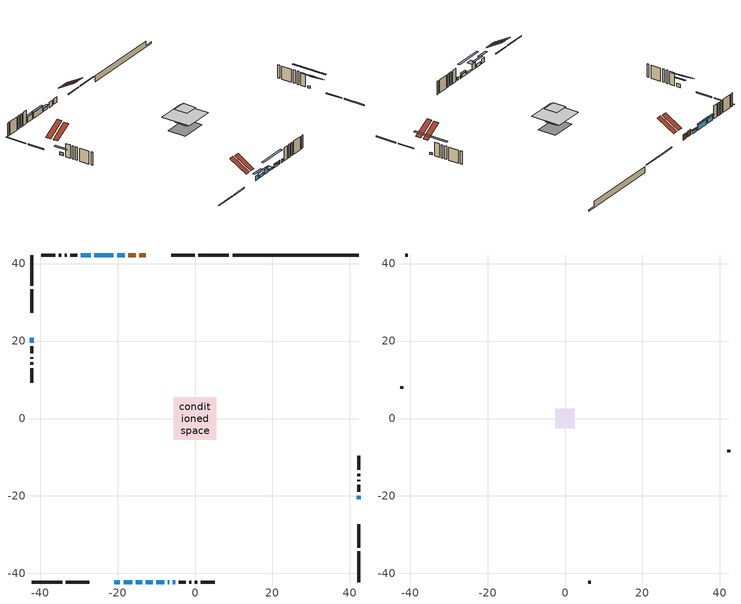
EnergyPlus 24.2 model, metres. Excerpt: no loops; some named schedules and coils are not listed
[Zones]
conditioned space
 floor outside (Floor1 construction): -2.32,-2.32 -2.32,2.32 2.32,2.32 2.32,-2.32 z0.52
 floor adiabatic (AdiabaticFloorConstruction): -5.48,-5.48 -5.48,5.48 5.48,5.48 5.48,-5.48 z2.96
 floor foundation (Slab1 construction): -4.74,-3.39 -4.74,3.39 4.74,3.39 4.74,-3.39 z-1.78
 wall outside (RimJoist1 construction): 8.76,42.21 0.87,42.21 / -42.21,-42.21 -34.33,-42.21 / -42.21,42.21 -42.21,34.33 / 42.21,-42.21 42.21,-34.33 z0.52:0.82
 wall outside (RimJoist2 construction): -0.05,42.21 -6.15,42.21 / -33.4,-42.21 -27.3,-42.21 / -42.21,33.4 -42.21,27.3 / 42.21,-33.4 42.21,-27.3 z0.52:0.82
 wall outside (AdiabaticWallConstruction 1): -12.65,42.21 -14.38,42.21 / -15.31,42.21 -17.17,42.21 z0.52:2.55
 wall outside (AdiabaticWallConstruction): -18.1,42.21 -20.13,42.21 / -18.45,-42.21 -16.26,-42.21 / -9.97,-42.21 -7.94,-42.21 z0.52:1.54; -42.21,20.8 -42.21,19.53 z0.52:1.69; -20.8,-42.21 -19.37,-42.21 z0.52:2.15; -15.34,-42.21 -13.66,-42.21 z0.52:2.71; 42.21,-20.8 42.21,-19.88 / -12.73,-42.21 -10.9,-42.21 z0.52:1.23; -7.01,-42.21 -6.62,-42.21 / -5.69,-42.21 -5.12,-42.21 z0.52:1.74; -21.06,42.21 -26.04,42.21 z0.52:2.55; -26.97,42.21 -29.47,42.21 z0.52:2.51
 wall outside (Wall1 construction): -30.4,42.21 -32.2,42.21 / -4.19,-42.21 -2.39,-42.21 / -42.21,18.6 -42.21,16.8 / 42.21,-18.95 42.21,-17.16 z0.52:5.4
 wall outside (Wall2 construction): -33.13,42.21 -33.57,42.21 / -1.46,-42.21 -1.01,-42.21 / -42.21,15.87 -42.21,15.42 / 42.21,-16.23 42.21,-15.78 z0.52:5.4
 wall outside (Wall3 construction): -34.5,42.21 -35.13,42.21 / -0.09,-42.21 0.54,-42.21 / -42.21,14.49 -42.21,13.86 / 42.21,-14.85 42.21,-14.22 z0.52:5.4
 wall outside (Wall4 construction): -36.06,42.21 -39.7,42.21 / 1.47,-42.21 5.11,-42.21 / -42.21,12.94 -42.21,9.29 / 42.21,-13.29 42.21,-9.65 z0.52:5.4
 wall foundation (FoundationWall1 construction): 9.69,42.21,-1.78 9.69,42.21,0.52 38.96,42.21,0.52 38.96,42.21,-1.24 42.21,42.21,-1.24 42.21,42.21,-1.78
 window (WindowConstruction): -18.1,42.21 -20.13,42.21 z0.52:1.53
 window (WindowConstruction 4): -42.21,20.8 -42.21,19.53 z0.52:1.69
 window (WindowConstruction 5): -20.8,-42.21 -19.37,-42.21 z0.52:2.14
 window (WindowConstruction 6): -18.45,-42.21 -16.26,-42.21 z0.52:1.53
 window (WindowConstruction 7): -15.33,-42.21 -13.66,-42.21 z0.52:2.71
 window (WindowConstruction 10): 42.21,-20.8 42.21,-19.88 z0.52:1.23
 window (WindowConstruction 11): -12.73,-42.21 -10.9,-42.21 z0.52:1.23
 window (WindowConstruction 1): -9.97,-42.21 -7.94,-42.21 z0.52:1.53
 window (WindowConstruction 8): -7.01,-42.21 -6.62,-42.21 z0.52:1.74
 window (WindowConstruction 9): -5.69,-42.21 -5.12,-42.21 z0.52:1.74
 window (WindowConstruction 2): -21.06,42.21 -26.04,42.21 z0.52:2.55
 window (WindowConstruction 3): -26.97,42.21 -29.47,42.21 z0.52:2.51
 door (Door): -12.65,42.21 -14.38,42.21 z0.52:2.55
 door (Door 1): -15.31,42.21 -17.17,42.21 z0.52:2.55
 ceiling adiabatic (AdiabaticFloorConstruction): 5.48,-5.48 5.48,5.48 -5.48,5.48 -5.48,-5.48 z2.96
 roof outside (Roof1 construction): -8.96,42.21,5.4 -8.96,35.71,9.19 -7.08,35.71,9.19 -7.08,42.21,5.4; -24.49,-42.21,5.4 -24.49,-35.71,9.19 -26.37,-35.71,9.19 -26.37,-42.21,5.4; -42.21,24.49,5.4 -35.71,24.49,9.19 -35.71,26.37,9.19 -42.21,26.37,5.4; 42.21,-24.49,5.4 35.71,-24.49,9.19 35.71,-26.37,9.19 42.21,-26.37,5.4
attic - vented
 floor to conditioned space (Floor2 construction Reversed): -2.49,-2.49 -2.49,2.49 2.49,2.49 2.49,-2.49 z5.4
 floor to conditioned space (Floor3 construction Reversed): -2.32,-2.32 -2.32,2.32 2.32,2.32 2.32,-2.32 z5.4
 wall outside (Wall5 construction): -40.63,42.21 -41.28,42.21 / 6.04,-42.21 6.69,-42.21 / -42.21,8.36 -42.21,7.71 / 42.21,-8.72 42.21,-8.07 z0.52:5.4
 roof outside (Roof2 construction): -11.72,42.21,5.4 -11.72,35.88,9.09 -9.89,35.88,9.09 -9.89,42.21,5.4; -21.73,-42.21,5.4 -21.73,-35.88,9.09 -23.56,-35.88,9.09 -23.56,-42.21,5.4; -42.21,21.73,5.4 -35.88,21.73,9.09 -35.88,23.56,9.09 -42.21,23.56,5.4; 42.21,-21.73,5.4 35.88,-21.73,9.09 35.88,-23.56,9.09 42.21,-23.56,5.4
shading: -20.43,42.21 -17.8,42.21 -17.8,42.82 -20.43,42.82 z1.83; -42.21,17.7 -42.21,22.63 -42.82,22.63 -42.82,17.7 z3.52; -17.85,-42.21 -22.32,-42.21 -22.32,-42.82 -17.85,-42.82 z3.67; -14.74,-42.21 -19.97,-42.21 -19.97,-42.82 -14.74,-42.82 z3.06; -13.51,-42.21 -15.48,-42.21 -15.48,-44.04 -13.51,-44.04 z2.85; 42.21,-13.78 42.21,-26.9 42.82,-26.9 42.82,-13.78 z7.33; -6.33,-42.21 -17.3,-42.21 -17.3,-42.82 -6.33,-42.82 z5.8; -7.64,-42.21 -10.27,-42.21 -10.27,-42.82 -7.64,-42.82 z1.83; -26.34,42.21 -20.76,42.21 -20.76,42.82 -26.34,42.82 z2.85; -29.77,42.21 -26.67,42.21 -26.67,42.82 -29.77,42.82 z2.81
[Building]
Building 1: Terrain=Suburbs
[Site:Location]
Mont Joli AP_QC: Latitude {deg}=48.61; Longitude {deg}=-68.21; Time Zone {hr}=-5; Elevation {m}=52; Keep Site Location Information=Yes
[Site:GroundTemperature:Shallow]
-0.843868, -3.04892, -3.2255, -2.1791, 2.02165, 6.20283, 9.82768, 12.1239, 12.319, 10.4514, 6.91898, 2.86606
[Site:WaterMainsTemperature]
Calculation Method=Schedule; Temperature Schedule=mains temperature schedule
[Material] Roughness=Rough; Thermal Absorptance=0.9
Name | Thickness {m} | Conductivity {W/m-K} | Density {kg/m3} | Specific Heat {J/kg-K} | Solar Absorptance | Visible Absorptance
asphalt or fiberglass shingles | 0.00635 | 0.162714 | 1121.4 | 1465.45 | 0.4 | 0.4
ceiling loosefill ins | 0.169333 | 0.0480833 | 16.02 | 1046.75 | 0.7 | 0.7
ceiling stud and cavity | 0.1397 | 0.528904 | 65.682 | 1177.47 | 0.7 | 0.7
ceiling stud and cavity 1 | 0.1397 | 0.121496 | 65.682 | 1177.47 | 0.7 | 0.7
concrete 4.0 in. | 0.1016 | 1.803125 | 2242.8 | 837.4 | 0.7 | 0.7
concrete 8.0 in. | 0.2032 | 1.803125 | 2242.8 | 837.4 | 0.7 | 0.7
door material | 0.04445 | 0.188738 | 512.64 | 1214.23 | 0.7 | 0.7
exterior vertical ins | 0.0460229 | 0.029427 | 32.04 | 1214.23 | 0.7 | 0.7
floor covering | 0.0127 | 0.0433444 | 54.468 | 1339.84 | 0.6 | 0.6
floor rigid ins; wall rigid ins 1 | 0.512978 | 0.029427 | 32.04 | 1214.23 | 0.7 | 0.7
floor stud and cavity | 0.1397 | 0.18881 | 92.3553 | 1139.71 | 0.7 | 0.7
floor stud and cavity 1 | 0.1397 | 1.75129 | 37.0049 | 1207.88 | 0.7 | 0.7
furniture material conditioned space 1 | 0.1524 | 0.115458 | 640.8 | 1214.23 | 0.6 | 0.6
gypsum board | 0.0127 | 0.160291 | 801 | 837.4 | 0.6 | 0.6
gypsum board 1 | 0.0127 | 0.160291 | 801 | 837.4 | 0.7 | 0.7
osb sheathing 0.5 in. | 0.0127 | 0.115458 | 512.64 | 1214.23 | 0.7 | 0.7
osb sheathing 0.75 in. | 0.01905 | 0.115458 | 512.64 | 1214.23 | 0.7 | 0.7
osb sheathing 2.0 in. | 0.0508 | 0.115458 | 512.64 | 1214.23 | 0.7 | 0.7
rim joist rigid ins | 0.103632 | 0.029427 | 32.04 | 1214.23 | 0.7 | 0.7
rim joist stud and cavity | 0.0508 | 0.0451784 | 125.044 | 1163.47 | 0.6 | 0.6
rim joist stud and cavity 1 | 0.0508 | 0.0605355 | 125.044 | 1163.47 | 0.6 | 0.6
roof stud and cavity | 0.2032 | 0.161928 | 78.34581 | 1123.46 | 0.7 | 0.7
wall rigid ins | 0.051816 | 0.029427 | 32.04 | 1214.23 | 0.7 | 0.7
wall stud and cavity | 0.1397 | 0.0838672 | 139.0536 | 1170.24 | 0.7 | 0.7
wall stud and cavity 1 | 0.1397 | 0.100556 | 139.0536 | 1170.24 | 0.7 | 0.7
wall stud and cavity 2 | 0.1397 | 0.0915092 | 139.0536 | 1170.24 | 0.7 | 0.7
wall stud and cavity 3 | 0.1397 | 0.0815399 | 139.0536 | 1170.24 | 0.7 | 0.7
wall stud and cavity 4 | 0.0889 | 6.1454 | 50.32683 | 1063.81 | 0.6 | 0.6
wall stud and cavity 5 | 0.0889 | 0.380278 | 52.3479 | 1209.89 | 0.7 | 0.7
wall stud and cavity 6 | 0.0889 | 0.391764 | 83.0341 | 1211.67 | 0.7 | 0.7
wood siding | 0.0254 | 0.102417 | 544.68 | 1172.36 | 0.4 | 0.4
wood siding 1 | 0.00254 | 0.102417 | 544.68 | 1172.36 | 0.4 | 0.4
wood siding 2; wood siding 3; wood siding 4 | 0.0254 | 0.102417 | 544.68 | 1172.36 | 0.7 | 0.7
[WindowMaterial:SimpleGlazingSystem]
Name | U-Factor {W/m2-K} | Solar Heat Gain Coefficient
WindowMaterial | 2.95483 | 0.57
WindowMaterial 1 | 2.88329 | 0.67
WindowMaterial 2 | 2.88386 | 0.67
WindowMaterial 3 | 2.93496 | 0.6
WindowMaterial 4 | 2.91452 | 0.63
WindowMaterial 5 | 2.95029 | 0.58
WindowMaterial 6 | 4.21364 | 0.68
WindowMaterial 7 | 2.992306 | 0.59
WindowMaterial 8 | 2.961077 | 0.63
WindowMaterial 9 | 3.03319 | 0.48
[Construction]
AdiabaticFloorConstruction: floor stud and cavity 1, floor rigid ins, osb sheathing 0.75 in., floor covering
AdiabaticWallConstruction: wood siding 3, wall rigid ins 1, wall stud and cavity 5, gypsum board
AdiabaticWallConstruction 1: wood siding 4, wall rigid ins 1, wall stud and cavity 5, gypsum board
Door; Door 1: door material
Floor1 construction: floor stud and cavity, osb sheathing 0.75 in., floor covering
Floor2 construction Reversed: gypsum board, ceiling stud and cavity, ceiling loosefill ins
Floor3 construction Reversed: gypsum board, ceiling stud and cavity 1, ceiling loosefill ins
FoundationWall1 construction: concrete 8.0 in., gypsum board 1
furniture construction conditioned space 1: furniture material conditioned space 1
PartitionWallConstruction: gypsum board, wall stud and cavity 6, gypsum board
RimJoist1 construction: wood siding 2, osb sheathing 2.0 in., rim joist stud and cavity
RimJoist2 construction: wood siding 2, rim joist rigid ins, osb sheathing 2.0 in., rim joist stud and cavity 1
Roof1 construction: asphalt or fiberglass shingles, osb sheathing 0.75 in., roof stud and cavity, gypsum board
Roof2 construction: asphalt or fiberglass shingles
Slab1 construction: concrete 4.0 in.
Wall1 construction: wood siding, wall rigid ins, osb sheathing 0.5 in., wall stud and cavity, gypsum board
Wall2 construction: wood siding, wall rigid ins, osb sheathing 0.5 in., wall stud and cavity 1, gypsum board
Wall3 construction: wood siding, wall rigid ins, osb sheathing 0.5 in., wall stud and cavity 2, gypsum board
Wall4 construction: wood siding, wall rigid ins, osb sheathing 0.5 in., wall stud and cavity 3, gypsum board
Wall5 construction: wood siding 1, wall stud and cavity 4
WindowConstruction; WindowConstruction 1: WindowMaterial
WindowConstruction 10; WindowConstruction 11: WindowMaterial 9
WindowConstruction 2: WindowMaterial 1
WindowConstruction 3: WindowMaterial 2
WindowConstruction 4: WindowMaterial 3
WindowConstruction 5: WindowMaterial 4
WindowConstruction 6: WindowMaterial 5
WindowConstruction 7: WindowMaterial 6
WindowConstruction 8: WindowMaterial 7
WindowConstruction 9: WindowMaterial 8
[Zone] Multiplier=1; Part of Total Floor Area=Yes
Name | Volume {m3}
attic - vented | 26.5255
conditioned space | 496.2
[Space]
Name | Zone | Volume {m3}
attic - vented 1 | attic - vented | 26.5255
conditioned space 1 | conditioned space | 496.2
[ZoneInfiltration:EffectiveLeakageArea]
infil attic - vented 1: Zone or Space=attic - vented 1; Schedule=Always On Discrete; Effective Air Leakage Area {cm2}=1613.22; Stack Coefficient=0.000595872; Wind Coefficient=1.64929e-05
[ZoneMixing]
whole house fan mix: Zone or Space=attic - vented; Schedule=Always On Continuous; Design Flow Rate Calculation Method=Flow/Zone; Design Flow Rate {m3/s}=0; Source Zone or Space=conditioned space
[SurfaceProperty:ExposedFoundationPerimeter]
Slab1: Exposed Perimeter Calculation Method=TotalExposedPerimeter; Total Exposed Perimeter {m}=32.523
[InternalMass] Zone or ZoneList=conditioned space; Space or SpaceList=conditioned space 1
Name | Construction | Surface Area {m2}
furniture mass conditioned space 1 | furniture construction conditioned space 1 | 82.4722
partition wall mass | PartitionWallConstruction | 206.18
[Lights]
interior lighting: Zone or ZoneList or Space or SpaceList=conditioned space 1; Schedule=interior lighting schedule; Design Level Calculation Method=LightingLevel; Lighting Level {W}=343.2; Return Air Fraction=0; Fraction Radiant=0.6; Fraction Visible=0.2; Fraction Replaceable=1
[People]
occupants: Zone or ZoneList or Space or SpaceList=conditioned space 1; Number of People Schedule=occupants schedule; Number of People Calculation Method=People; Number of People=3; Fraction Radiant=0.314171; Sensible Heat Fraction=0.56303; Activity Level Schedule=occupants activity schedule; Carbon Dioxide Generation Rate {m3/s-W}=0; Enable ASHRAE 55 Comfort Warnings=No; Mean Radiant Temperature Calculation Type=EnclosureAveraged
[ElectricEquipment] Zone or ZoneList or Space or SpaceList=conditioned space 1; Design Level Calculation Method=EquipmentLevel
Name | Schedule | Design Level {W} | Fraction Latent | Fraction Radiant | Fraction Lost
clothes dryer | clothes dryer schedule | 140.772 | 0.015 | 0.081 | 0.85
clothes washer | clothes washer schedule | 32.1985 | 0.03 | 0.162 | 0.7
cooking range | cooking range schedule | 215.147 | 0.08 | 0.432 | 0.2
dishwasher | dishwasher schedule | 66.8632 | 0.3 | 0.18 | 0.4
fridge | fridge schedule | 72.9452 | 0 | 0.6 | 0
mech vent bath fan 0 | mech vent bath fan 0 schedule | 50.2 | 0 | 0 | 1
mech vent house fan | mech vent house fan schedule | 0 | 0 | 0 | 1
mech vent house fan cfis | mech vent house fan cfis schedule | 0 | 0 | 0 | 0
mech vent range fan 0 | mech vent range fan 0 schedule | 57 | 0 | 0 | 1
misc plug loads | misc plug loads schedule | 494.7 | 0.045 | 0.513 | 0.1
whole house fan | Always On Discrete | 0 | 0 | 0 | 1
[OtherEquipment] Zone or ZoneList or Space or SpaceList=conditioned space 1; Design Level Calculation Method=EquipmentLevel
Name | Fuel Type | Schedule | Design Level {W} | Fraction Latent | Fraction Radiant | Fraction Lost
clothes dryer 1 | Electricity | clothes dryer schedule | 0 | 0.015 | 0.081 | 0.85
cooking range 1 | Electricity | cooking range schedule | 0 | 0.08 | 0.432 | 0.2
general water use latent | None | general water use schedule | 62.594 | 1 | 0 | 0
general water use sensible | None | general water use schedule | -61.6891 | 0 | 0.6 | 0
mech vent house fan latent load | None | Always On Discrete | 0 | 1 | 0 | 0
mech vent house fan sensible load | None | Always On Discrete | 0 | 0 | 0 | 0
water heater energy adjustment1 | Electricity | Always On Discrete | 0.01 | 0 | 0 | 1
[ZoneInfiltration:DesignFlowRate] Zone or ZoneList or Space or SpaceList=conditioned space 1; Schedule=Always On Discrete; Design Flow Rate Calculation Method=Flow/Zone; Design Flow Rate {m3/s}=0
infil flow; natural vent flow; whole house fan flow
[ZoneControl:Thermostat]
conditioned space Thermostat: Zone or ZoneList=conditioned space; Control Type Schedule=conditioned space Thermostat Schedule; Control 1=conditioned space temperature setpoint; Temperature Difference Between Cutout And Setpoint {deltaC}=0
[ThermostatSetpoint:DualSetpoint]
conditioned space temperature setpoint: Heating Setpoint Temperature Schedule=heating setpoint; Cooling Setpoint Temperature Schedule=cooling setpoint
[AirLoopHVAC:UnitarySystem] Control Type=Load; Controlling Zone or Thermostat Location=conditioned space; Dehumidification Control Type=None; Availability Schedule=Always On Discrete; Fan Placement=BlowThrough; DX Heating Coil Sizing Ratio=1; Use DOAS DX Cooling Coil=No; Minimum Supply Air Temperature {C}=2; Latent Load Control=SensibleOnlyLoadControl; Cooling Supply Air Flow Rate Method=None; Heating Supply Air Flow Rate Method=SupplyAirFlowRate; Heating Supply Air Flow Rate {m3/s}=0.00141584; No Load Supply Air Flow Rate Method=SupplyAirFlowRate; No Load Supply Air Flow Rate {m3/s}=0; No Load Supply Air Flow Rate Control Set To Low Speed=Yes; Maximum Supply Air Temperature {C}=48.8889; Maximum Outdoor Dry-Bulb Temperature for Supplemental Heater Operation {C}=21; Ancillary On-Cycle Electric Power {W}=0; Ancillary Off-Cycle Electric Power {W}=0
Name | Supply Fan | Supply Air Fan Operating Mode Schedule | Heating Coil
unit heater unitary system | unit heater supply fan | unit heater auto fan schedule | unit heater htg coil
unit heater unitary system 1 | unit heater supply fan 1 | unit heater auto fan schedule 1 | unit heater htg coil 1
[Zone equipment]
conditioned space: electric baseboard, unit heater unitary system, unit heater unitary system 1
[Foundation:Kiva]
Foundation Kiva 1: Initial Indoor Air Temperature {C}=18; Wall Height Above Grade {m}=0.519989; Wall Depth Below Slab {m}=0.2032; Custom Block Material Name 1=exterior vertical ins; Custom Block Depth 1 {m}=2.29999; Custom Block X Position 1 {m}=0.2159; Custom Block Z Position 1 {m}=0
[Foundation:Kiva:Settings]
Soil Conductivity {W/m-K}=0.849921; Soil Density {kg/m3}=1842.3; Soil Specific Heat {J/kg-K}=418.7; Ground Solar Absorptivity=0.9; Ground Thermal Absorptivity=0.9; Ground Surface Roughness {m}=0.03; Far-Field Width {m}=40; Deep-Ground Boundary Condition=ZeroFlux; Deep-Ground Depth {m}=40; Minimum Cell Dimension {m}=0.2; Maximum Cell Growth Coefficient=3; Simulation Timestep=Timestep
[Exterior:Lights]
exterior lighting: Schedule=exterior lighting schedule; Design Level {W}=75.6
[EnergyManagementSystem:Sensor] Output:Variable or Output:Meter Index Key=conditioned space
Name | Output:Variable or Output:Meter
conditioned_space_clg_unmet_s | Zone Cooling Setpoint Not Met Time
conditioned_space_htg_unmet_s | Zone Heating Setpoint Not Met Time
fridge_tin_s; tin_s; tin_s_1 | Zone Mean Air Temperature
tout_s | Zone Outdoor Air Drybulb Temperature
win_s | Zone Air Humidity Ratio
[Schedule:Constant]
Name | Hourly Value
Always On Continuous; mech vent house fan schedule; mech vent house fan cfis schedule; Always On Discrete | 1
occupants activity schedule | 117.228
fridge schedule; unit heater auto fan schedule; unit heater auto fan schedule 1 | 0
[Schedule:Week:Daily]
interior lighting schedule Week Rule - Jan1-Jan27: interior lighting schedule day, interior lighting schedule day, interior lighting schedule day, interior lighting schedule day, interior lighting schedule day, interior lighting schedule day, interior lighting schedule day, interior lighting schedule default day, interior lighting schedule default day, interior lighting schedule default day, interior lighting schedule default day, interior lighting schedule default day
interior lighting schedule Week Rule - Jan28-Feb3: interior lighting schedule day, interior lighting schedule day, interior lighting schedule day, interior lighting schedule day, interior lighting schedule day 1, interior lighting schedule day 1, interior lighting schedule day 1, interior lighting schedule default day, interior lighting schedule default day, interior lighting schedule default day, interior lighting schedule default day, interior lighting schedule default day
interior lighting schedule Week Rule - Feb4-Feb24: interior lighting schedule day 1, interior lighting schedule day 1, interior lighting schedule day 1, interior lighting schedule day 1, interior lighting schedule day 1, interior lighting schedule day 1, interior lighting schedule day 1, interior lighting schedule default day, interior lighting schedule default day, interior lighting schedule default day, interior lighting schedule default day, interior lighting schedule default day
interior lighting schedule Week Rule - Feb25-Mar3: interior lighting schedule day 1, interior lighting schedule day 1, interior lighting schedule day 1, interior lighting schedule day 1, interior lighting schedule day 2, interior lighting schedule day 2, interior lighting schedule day 2, interior lighting schedule default day, interior lighting schedule default day, interior lighting schedule default day, interior lighting schedule default day, interior lighting schedule default day
interior lighting schedule Week Rule - Mar4-Mar31: interior lighting schedule day 2, interior lighting schedule day 2, interior lighting schedule day 2, interior lighting schedule day 2, interior lighting schedule day 2, interior lighting schedule day 2, interior lighting schedule day 2, interior lighting schedule default day, interior lighting schedule default day, interior lighting schedule default day, interior lighting schedule default day, interior lighting schedule default day
interior lighting schedule Week Rule - Apr1-Apr28: interior lighting schedule day 3, interior lighting schedule day 3, interior lighting schedule day 3, interior lighting schedule day 3, interior lighting schedule day 3, interior lighting schedule day 3, interior lighting schedule day 3, interior lighting schedule default day, interior lighting schedule default day, interior lighting schedule default day, interior lighting schedule default day, interior lighting schedule default day
interior lighting schedule Week Rule - Apr29-May5: interior lighting schedule day 3, interior lighting schedule day 3, interior lighting schedule day 4, interior lighting schedule day 4, interior lighting schedule day 4, interior lighting schedule day 4, interior lighting schedule day 4, interior lighting schedule default day, interior lighting schedule default day, interior lighting schedule default day, interior lighting schedule default day, interior lighting schedule default day
interior lighting schedule Week Rule - May6-May26: interior lighting schedule day 4, interior lighting schedule day 4, interior lighting schedule day 4, interior lighting schedule day 4, interior lighting schedule day 4, interior lighting schedule day 4, interior lighting schedule day 4, interior lighting schedule default day, interior lighting schedule default day, interior lighting schedule default day, interior lighting schedule default day, interior lighting schedule default day
interior lighting schedule Week Rule - May27-Jun2: interior lighting schedule day 4, interior lighting schedule day 4, interior lighting schedule day 4, interior lighting schedule day 4, interior lighting schedule day 4, interior lighting schedule day 5, interior lighting schedule day 5, interior lighting schedule default day, interior lighting schedule default day, interior lighting schedule default day, interior lighting schedule default day, interior lighting schedule default day
interior lighting schedule Week Rule - Jun3-Jun30: interior lighting schedule day 5, interior lighting schedule day 5, interior lighting schedule day 5, interior lighting schedule day 5, interior lighting schedule day 5, interior lighting schedule day 5, interior lighting schedule day 5, interior lighting schedule default day, interior lighting schedule default day, interior lighting schedule default day, interior lighting schedule default day, interior lighting schedule default day
interior lighting schedule Week Rule - Jul1-Jul28: interior lighting schedule day 6, interior lighting schedule day 6, interior lighting schedule day 6, interior lighting schedule day 6, interior lighting schedule day 6, interior lighting schedule day 6, interior lighting schedule day 6, interior lighting schedule default day, interior lighting schedule default day, interior lighting schedule default day, interior lighting schedule default day, interior lighting schedule default day
interior lighting schedule Week Rule - Jul29-Aug4: interior lighting schedule day 6, interior lighting schedule day 6, interior lighting schedule day 6, interior lighting schedule day 7, interior lighting schedule day 7, interior lighting schedule day 7, interior lighting schedule day 7, interior lighting schedule default day, interior lighting schedule default day, interior lighting schedule default day, interior lighting schedule default day, interior lighting schedule default day
interior lighting schedule Week Rule - Aug5-Aug25: interior lighting schedule day 7, interior lighting schedule day 7, interior lighting schedule day 7, interior lighting schedule day 7, interior lighting schedule day 7, interior lighting schedule day 7, interior lighting schedule day 7, interior lighting schedule default day, interior lighting schedule default day, interior lighting schedule default day, interior lighting schedule default day, interior lighting schedule default day
interior lighting schedule Week Rule - Aug26-Sep1: interior lighting schedule day 7, interior lighting schedule day 7, interior lighting schedule day 7, interior lighting schedule day 7, interior lighting schedule day 7, interior lighting schedule day 7, interior lighting schedule day 8, interior lighting schedule default day, interior lighting schedule default day, interior lighting schedule default day, interior lighting schedule default day, interior lighting schedule default day
interior lighting schedule Week Rule - Sep2-Sep29: interior lighting schedule day 8, interior lighting schedule day 8, interior lighting schedule day 8, interior lighting schedule day 8, interior lighting schedule day 8, interior lighting schedule day 8, interior lighting schedule day 8, interior lighting schedule default day, interior lighting schedule default day, interior lighting schedule default day, interior lighting schedule default day, interior lighting schedule default day
interior lighting schedule Week Rule - Sep30-Oct6: interior lighting schedule day 8, interior lighting schedule day 9, interior lighting schedule day 9, interior lighting schedule day 9, interior lighting schedule day 9, interior lighting schedule day 9, interior lighting schedule day 9, interior lighting schedule default day, interior lighting schedule default day, interior lighting schedule default day, interior lighting schedule default day, interior lighting schedule default day
interior lighting schedule Week Rule - Oct7-Oct27: interior lighting schedule day 9, interior lighting schedule day 9, interior lighting schedule day 9, interior lighting schedule day 9, interior lighting schedule day 9, interior lighting schedule day 9, interior lighting schedule day 9, interior lighting schedule default day, interior lighting schedule default day, interior lighting schedule default day, interior lighting schedule default day, interior lighting schedule default day
interior lighting schedule Week Rule - Oct28-Nov3: interior lighting schedule day 9, interior lighting schedule day 9, interior lighting schedule day 9, interior lighting schedule day 9, interior lighting schedule day 10, interior lighting schedule day 10, interior lighting schedule day 10, interior lighting schedule default day, interior lighting schedule default day, interior lighting schedule default day, interior lighting schedule default day, interior lighting schedule default day
interior lighting schedule Week Rule - Nov4-Nov24: interior lighting schedule day 10, interior lighting schedule day 10, interior lighting schedule day 10, interior lighting schedule day 10, interior lighting schedule day 10, interior lighting schedule day 10, interior lighting schedule day 10, interior lighting schedule default day, interior lighting schedule default day, interior lighting schedule default day, interior lighting schedule default day, interior lighting schedule default day
interior lighting schedule Week Rule - Nov25-Dec1: interior lighting schedule day 10, interior lighting schedule day 10, interior lighting schedule day 10, interior lighting schedule day 10, interior lighting schedule day 10, interior lighting schedule day 10, interior lighting schedule day 11, interior lighting schedule default day, interior lighting schedule default day, interior lighting schedule default day, interior lighting schedule default day, interior lighting schedule default day
interior lighting schedule Week Rule - Dec2-Dec31: interior lighting schedule day 11, interior lighting schedule day 11, interior lighting schedule day 11, interior lighting schedule day 11, interior lighting schedule day 11, interior lighting schedule day 11, interior lighting schedule day 11, interior lighting schedule default day, interior lighting schedule default day, interior lighting schedule default day, interior lighting schedule default day, interior lighting schedule default day
occupants schedule Week Rule - Jan1-Dec31: occupants schedule day, occupants schedule day, occupants schedule day, occupants schedule day, occupants schedule day, occupants schedule day, occupants schedule day, occupants schedule default day, occupants schedule default day, occupants schedule default day, occupants schedule default day, occupants schedule default day
clothes dryer schedule Week Rule - Jan1-Dec31: clothes dryer schedule day, clothes dryer schedule day, clothes dryer schedule day, clothes dryer schedule day, clothes dryer schedule day, clothes dryer schedule day, clothes dryer schedule day, clothes dryer schedule default day, clothes dryer schedule default day, clothes dryer schedule default day, clothes dryer schedule default day, clothes dryer schedule default day
clothes washer schedule Week Rule - Jan1-Dec31: clothes washer schedule day, clothes washer schedule day, clothes washer schedule day, clothes washer schedule day, clothes washer schedule day, clothes washer schedule day, clothes washer schedule day, clothes washer schedule default day, clothes washer schedule default day, clothes washer schedule default day, clothes washer schedule default day, clothes washer schedule default day
cooking range schedule Week Rule - Jan1-Dec31: cooking range schedule day, cooking range schedule day, cooking range schedule day, cooking range schedule day, cooking range schedule day, cooking range schedule day, cooking range schedule day, cooking range schedule default day, cooking range schedule default day, cooking range schedule default day, cooking range schedule default day, cooking range schedule default day
dishwasher schedule Week Rule - Jan1-Dec31: dishwasher schedule day, dishwasher schedule day, dishwasher schedule day, dishwasher schedule day, dishwasher schedule day, dishwasher schedule day, dishwasher schedule day, dishwasher schedule default day, dishwasher schedule default day, dishwasher schedule default day, dishwasher schedule default day, dishwasher schedule default day
mech vent bath fan 0 schedule Week Rule - Jan1-Dec31: mech vent bath fan 0 schedule day, mech vent bath fan 0 schedule day, mech vent bath fan 0 schedule day, mech vent bath fan 0 schedule day, mech vent bath fan 0 schedule day, mech vent bath fan 0 schedule day, mech vent bath fan 0 schedule day, mech vent bath fan 0 schedule default day, mech vent bath fan 0 schedule default day, mech vent bath fan 0 schedule default day, mech vent bath fan 0 schedule default day, mech vent bath fan 0 schedule default day
mech vent range fan 0 schedule Week Rule - Jan1-Dec31: mech vent range fan 0 schedule day, mech vent range fan 0 schedule day, mech vent range fan 0 schedule day, mech vent range fan 0 schedule day, mech vent range fan 0 schedule day, mech vent range fan 0 schedule day, mech vent range fan 0 schedule day, mech vent range fan 0 schedule default day, mech vent range fan 0 schedule default day, mech vent range fan 0 schedule default day, mech vent range fan 0 schedule default day, mech vent range fan 0 schedule default day
misc plug loads schedule Week Rule - Jan1-Dec31: misc plug loads schedule day, misc plug loads schedule day, misc plug loads schedule day, misc plug loads schedule day, misc plug loads schedule day, misc plug loads schedule day, misc plug loads schedule day, misc plug loads schedule default day, misc plug loads schedule default day, misc plug loads schedule default day, misc plug loads schedule default day, misc plug loads schedule default day
general water use schedule Week Rule - Jan1-Dec31: general water use schedule day, general water use schedule day, general water use schedule day, general water use schedule day, general water use schedule day, general water use schedule day, general water use schedule day, general water use schedule default day, general water use schedule default day, general water use schedule default day, general water use schedule default day, general water use schedule default day
exterior lighting schedule Week Rule - Jan1-Jan27: exterior lighting schedule day, exterior lighting schedule day, exterior lighting schedule day, exterior lighting schedule day, exterior lighting schedule day, exterior lighting schedule day, exterior lighting schedule day, exterior lighting schedule default day, exterior lighting schedule default day, exterior lighting schedule default day, exterior lighting schedule default day, exterior lighting schedule default day
exterior lighting schedule Week Rule - Jan28-Feb3: exterior lighting schedule day, exterior lighting schedule day, exterior lighting schedule day, exterior lighting schedule day, exterior lighting schedule day 1, exterior lighting schedule day 1, exterior lighting schedule day 1, exterior lighting schedule default day, exterior lighting schedule default day, exterior lighting schedule default day, exterior lighting schedule default day, exterior lighting schedule default day
exterior lighting schedule Week Rule - Feb4-Feb24: exterior lighting schedule day 1, exterior lighting schedule day 1, exterior lighting schedule day 1, exterior lighting schedule day 1, exterior lighting schedule day 1, exterior lighting schedule day 1, exterior lighting schedule day 1, exterior lighting schedule default day, exterior lighting schedule default day, exterior lighting schedule default day, exterior lighting schedule default day, exterior lighting schedule default day
exterior lighting schedule Week Rule - Feb25-Mar3: exterior lighting schedule day 1, exterior lighting schedule day 1, exterior lighting schedule day 1, exterior lighting schedule day 1, exterior lighting schedule day 2, exterior lighting schedule day 2, exterior lighting schedule day 2, exterior lighting schedule default day, exterior lighting schedule default day, exterior lighting schedule default day, exterior lighting schedule default day, exterior lighting schedule default day
exterior lighting schedule Week Rule - Mar4-Mar31: exterior lighting schedule day 2, exterior lighting schedule day 2, exterior lighting schedule day 2, exterior lighting schedule day 2, exterior lighting schedule day 2, exterior lighting schedule day 2, exterior lighting schedule day 2, exterior lighting schedule default day, exterior lighting schedule default day, exterior lighting schedule default day, exterior lighting schedule default day, exterior lighting schedule default day
[Schedule:Year]
interior lighting schedule: interior lighting schedule Week Rule - Jan1-Jan27, 1, 1, 1, 27, interior lighting schedule Week Rule - Jan28-Feb3, 1, 28, 2, 3, interior lighting schedule Week Rule - Feb4-Feb24, 2, 4, 2, 24, interior lighting schedule Week Rule - Feb25-Mar3, 2, 25, 3, 3, interior lighting schedule Week Rule - Mar4-Mar31, 3, 4, 3, 31, interior lighting schedule Week Rule - Apr1-Apr28, 4, 1, 4, 28, interior lighting schedule Week Rule - Apr29-May5, 4, 29, 5, 5, interior lighting schedule Week Rule - May6-May26, 5, 6, 5, 26, interior lighting schedule Week Rule - May27-Jun2, 5, 27, 6, 2, interior lighting schedule Week Rule - Jun3-Jun30, 6, 3, 6, 30, interior lighting schedule Week Rule - Jul1-Jul28, 7, 1, 7, 28, interior lighting schedule Week Rule - Jul29-Aug4, 7, 29, 8, 4, interior lighting schedule Week Rule - Aug5-Aug25, 8, 5, 8, 25, interior lighting schedule Week Rule - Aug26-Sep1, 8, 26, 9, 1, interior lighting schedule Week Rule - Sep2-Sep29, 9, 2, 9, 29, interior lighting schedule Week Rule - Sep30-Oct6, 9, 30, 10, 6, interior lighting schedule Week Rule - Oct7-Oct27, 10, 7, 10, 27, interior lighting schedule Week Rule - Oct28-Nov3, 10, 28, 11, 3, interior lighting schedule Week Rule - Nov4-Nov24, 11, 4, 11, 24, interior lighting schedule Week Rule - Nov25-Dec1, 11, 25, 12, 1, interior lighting schedule Week Rule - Dec2-Dec31, 12, 2, 12, 31
occupants schedule: occupants schedule Week Rule - Jan1-Dec31, 1, 1, 12, 31
clothes dryer schedule: clothes dryer schedule Week Rule - Jan1-Dec31, 1, 1, 12, 31
clothes washer schedule: clothes washer schedule Week Rule - Jan1-Dec31, 1, 1, 12, 31
cooking range schedule: cooking range schedule Week Rule - Jan1-Dec31, 1, 1, 12, 31
dishwasher schedule: dishwasher schedule Week Rule - Jan1-Dec31, 1, 1, 12, 31
mech vent bath fan 0 schedule: mech vent bath fan 0 schedule Week Rule - Jan1-Dec31, 1, 1, 12, 31
mech vent range fan 0 schedule: mech vent range fan 0 schedule Week Rule - Jan1-Dec31, 1, 1, 12, 31
misc plug loads schedule: misc plug loads schedule Week Rule - Jan1-Dec31, 1, 1, 12, 31
general water use schedule: general water use schedule Week Rule - Jan1-Dec31, 1, 1, 12, 31
exterior lighting schedule: exterior lighting schedule Week Rule - Jan1-Jan27, 1, 1, 1, 27, exterior lighting schedule Week Rule - Jan28-Feb3, 1, 28, 2, 3, exterior lighting schedule Week Rule - Feb4-Feb24, 2, 4, 2, 24, exterior lighting schedule Week Rule - Feb25-Mar3, 2, 25, 3, 3, exterior lighting schedule Week Rule - Mar4-Mar31, 3, 4, 3, 31, exterior lighting schedule Week Rule - Apr1-Apr28, 4, 1, 4, 28, exterior lighting schedule Week Rule - Apr29-May5, 4, 29, 5, 5, exterior lighting schedule Week Rule - May6-May26, 5, 6, 5, 26, exterior lighting schedule Week Rule - May27-Jun2, 5, 27, 6, 2, exterior lighting schedule Week Rule - Jun3-Jun30, 6, 3, 6, 30, exterior lighting schedule Week Rule - Jul1-Jul28, 7, 1, 7, 28, exterior lighting schedule Week Rule - Jul29-Aug4, 7, 29, 8, 4, exterior lighting schedule Week Rule - Aug5-Aug25, 8, 5, 8, 25, exterior lighting schedule Week Rule - Aug26-Sep1, 8, 26, 9, 1, exterior lighting schedule Week Rule - Sep2-Sep29, 9, 2, 9, 29, exterior lighting schedule Week Rule - Sep30-Oct6, 9, 30, 10, 6, exterior lighting schedule Week Rule - Oct7-Oct27, 10, 7, 10, 27, exterior lighting schedule Week Rule - Oct28-Nov3, 10, 28, 11, 3, exterior lighting schedule Week Rule - Nov4-Nov24, 11, 4, 11, 24, exterior lighting schedule Week Rule - Nov25-Dec1, 11, 25, 12, 1, exterior lighting schedule Week Rule - Dec2-Dec31, 12, 2, 12, 31
[Schedule:Compact]
conditioned space Thermostat Schedule: Through: 12/31, For: AllDays, Until: 24:00, 4
mains temperature schedule: Through: 01/01, For: AllDays, Until: 24:00, 4.55833, Through: 01/02, For: AllDays, Until: 24:00, 4.48833, Through: 01/03, For: AllDays, Until: 24:00, 4.41944, Through: 01/04, For: AllDays, Until: 24:00, 4.35111, Through: 01/05, For: AllDays, Until: 24:00, 4.28389, Through: 01/06, For: AllDays, Until: 24:00, 4.21778, Through: 01/07, For: AllDays, Until: 24:00, 4.15278, Through: 01/08, For: AllDays, Until: 24:00, 4.08889, Through: 01/09, For: AllDays, Until: 24:00, 4.02611, Through: 01/10, For: AllDays, Until: 24:00, 3.96444, Through: 01/11, For: AllDays, Until: 24:00, 3.90333, Through: 01/12, For: AllDays, Until: 24:00, 3.84389, Through: 01/13, For: AllDays, Until: 24:00, 3.78556, Through: 01/14, For: AllDays, Until: 24:00, 3.72833, Through: 01/15, For: AllDays, Until: 24:00, 3.67222, Through: 01/16, For: AllDays, Until: 24:00, 3.61722, Through: 01/17, For: AllDays, Until: 24:00, 3.56333, Through: 01/18, For: AllDays, Until: 24:00, 3.51111, Through: 01/19, For: AllDays, Until: 24:00, 3.46, Through: 01/20, For: AllDays, Until: 24:00, 3.41, Through: 01/21, For: AllDays, Until: 24:00, 3.36111, Through: 01/22, For: AllDays, Until: 24:00, 3.31389, Through: 01/23, For: AllDays, Until: 24:00, 3.26778, Through: 01/24, For: AllDays, Until: 24:00, 3.22278, Through: 01/25, For: AllDays, Until: 24:00, 3.17944, Through: 01/26, For: AllDays, Until: 24:00, 3.13722, Through: 01/27, For: AllDays, Until: 24:00, 3.09667, Through: 01/28, For: AllDays, Until: 24:00, 3.05722, Through: 01/29, For: AllDays, Until: 24:00, 3.01944, Through: 01/30, For: AllDays, Until: 24:00, 2.98278, Through: 01/31, For: AllDays, Until: 24:00, 2.94778, Through: 02/01, For: AllDays, Until: 24:00, 2.91389, Through: 02/02, For: AllDays, Until: 24:00, 2.88167, Through: 02/03, For: AllDays, Until: 24:00, 2.85056, Through: 02/04, For: AllDays, Until: 24:00, 2.82111, Through: 02/05, For: AllDays, Until: 24:00, 2.79278, Through: 02/06, For: AllDays, Until: 24:00, 2.76667, Through: 02/07, For: AllDays, Until: 24:00, 2.74111, Through: 02/08, For: AllDays, Until: 24:00, 2.71778, Through: 02/09, For: AllDays, Until: 24:00, 2.69556, Through: 02/10, For: AllDays, Until: 24:00, 2.675, Through: 02/11, For: AllDays, Until: 24:00, 2.65556, Through: 02/12, For: AllDays, Until: 24:00, 2.63833, Through: 02/13, For: AllDays, Until: 24:00, 2.62222, Through: 02/14, For: AllDays, Until: 24:00, 2.60722, Through: 02/15, For: AllDays, Until: 24:00, 2.59389, Through: 02/16, For: AllDays, Until: 24:00, 2.58278, Through: 02/17, For: AllDays, Until: 24:00, 2.57222, Through: 02/18, For: AllDays, Until: 24:00, 2.56389, Through: 02/19, For: AllDays, Until: 24:00, 2.55667, Through: 02/20, For: AllDays, Until: 24:00, 2.55111, Through: 02/21, For: AllDays, Until: 24:00, 2.54722, Through: 02/22, For: AllDays, Until: 24:00, 2.545, Through: 02/23, For: AllDays, Until: 24:00, 2.54389, Through: 02/24, For: AllDays, Until: 24:00, 2.54444, Through: 02/25, For: AllDays, Until: 24:00, 2.54667, Through: 02/26, For: AllDays, Until: 24:00, 2.55056, Through: 02/27, For: AllDays, Until: 24:00, 2.55556, Through: 02/28, For: AllDays, Until: 24:00, 2.56222, Through: 03/01, For: AllDays, Until: 24:00, 2.57056, Through: 03/02, For: AllDays, Until: 24:00, 2.58, Through: 03/03, For: AllDays, Until: 24:00, 2.59167, Through: 03/04, For: AllDays, Until: 24:00, 2.60444, Through: 03/05, For: AllDays, Until: 24:00, 2.61889, Through: 03/06, For: AllDays, Until: 24:00, 2.63444, Through: 03/07, For: AllDays, Until: 24:00, 2.65167, Through: 03/08, For: AllDays, Until: 24:00, 2.67056, Through: 03/09, For: AllDays, Until: 24:00, 2.69111, Through: 03/10, For: AllDays, Until: 24:00, 2.71278, Through: 03/11, For: AllDays, Until: 24:00, 2.73611, Through: 03/12, For: AllDays, Until: 24:00, 2.76111, Through: 03/13, For: AllDays, Until: 24:00, 2.78722, Through: 03/14, For: AllDays, Until: 24:00, 2.815, Through: 03/15, For: AllDays, Until: 24:00, 2.84389, Through: 03/16, For: AllDays, Until: 24:00, 2.87444, Through: 03/17, For: AllDays, Until: 24:00, 2.90667, Through: 03/18, For: AllDays, Until: 24:00, 2.94, Through: 03/19, For: AllDays, Until: 24:00, 2.975, Through: 03/20, For: AllDays, Until: 24:00, 3.01111, Through: 03/21, For: AllDays, Until: 24:00, 3.04889, Through: 03/22, For: AllDays, Until: 24:00, 3.08833, Through: 03/23, For: AllDays, Until: 24:00, 3.12833, Through: 03/24, For: AllDays, Until: 24:00, 3.17056, Through: 03/25, For: AllDays, Until: 24:00, 3.21333, Through: 03/26, For: AllDays, Until: 24:00, 3.25778, Through: 03/27, For: AllDays, Until: 24:00, 3.30389, Through: 03/28, For: AllDays, Until: 24:00, 3.35111, Through: 03/29, For: AllDays, Until: 24:00, 3.39944, Through: 03/30, For: AllDays, Until: 24:00, 3.44889, Through: 03/31, For: AllDays, Until: 24:00, 3.5, Through: 04/01, For: AllDays, Until: 24:00, 3.55222, Through: 04/02, For: AllDays, Until: 24:00, 3.60556, Through: 04/03, For: AllDays, Until: 24:00, 3.66, Through: 04/04, For: AllDays, Until: 24:00, 3.71611, Through: 04/05, For: AllDays, Until: 24:00, 3.77278, Through: 04/06, For: AllDays, Until: 24:00, 3.83111, Through: 04/07, For: AllDays, Until: 24:00, 3.89056, Through: 04/08, For: AllDays, Until: 24:00, 3.95111, Through: 04/09, For: AllDays, Until: 24:00, 4.01278, Through: 04/10, For: AllDays, Until: 24:00, 4.075, Through: 04/11, For: AllDays, Until: 24:00, 4.13889, Through: 04/12, For: AllDays, Until: 24:00, 4.20389, Through: 04/13, For: AllDays, Until: 24:00, 4.27, Through: 04/14, For: AllDays, Until: 24:00, 4.33667, Through: 04/15, For: AllDays, Until: 24:00, 4.40444, Through: 04/16, For: AllDays, Until: 24:00, 4.47333, Through: 04/17, For: AllDays, Until: 24:00, 4.54333, Through: 04/18, For: AllDays, Until: 24:00, 4.61389, Through: 04/19, For: AllDays, Until: 24:00, 4.68556, Through: 04/20, For: AllDays, Until: 24:00, 4.75833, Through: 04/21, For: AllDays, Until: 24:00, 4.83167, Through: 04/22, For: AllDays, Until: 24:00, 4.90611, Through: 04/23, For: AllDays, Until: 24:00, 4.98111, Through: 04/24, For: AllDays, Until: 24:00, 5.05722, Through: 04/25, For: AllDays, Until: 24:00, 5.13389, Through: 04/26, For: AllDays, Until: 24:00, 5.21167, Through: 04/27, For: AllDays, Until: 24:00, 5.29, Through: 04/28, For: AllDays, Until: 24:00, 5.36889, Through: 04/29, For: AllDays, Until: 24:00, 5.44833, Through: 04/30, For: AllDays, Until: 24:00, 5.52889, Through: 05/01, For: AllDays, Until: 24:00, 5.61, Through: 05/02, For: AllDays, Until: 24:00, 5.69111, Through: 05/03, For: AllDays, Until: 24:00, 5.77333, Through: 05/04, For: AllDays, Until: 24:00, 5.85667, Through: 05/05, For: AllDays, Until: 24:00, 5.94, Through: 05/06, For: AllDays, Until: 24:00, 6.02389, Through: 05/07, For: AllDays, Until: 24:00, 6.10778, Through: 05/08, For: AllDays, Until: 24:00, 6.19278, Through: 05/09, For: AllDays, Until: 24:00, 6.27833, Through: 05/10, For: AllDays, Until: 24:00, 6.36389, Through: 05/11, For: AllDays, Until: 24:00, 6.45, Through: 05/12, For: AllDays, Until: 24:00, 6.53667, Through: 05/13, For: AllDays, Until: 24:00, 6.62333, Through: 05/14, For: AllDays, Until: 24:00, 6.71056, Through: 05/15, For: AllDays, Until: 24:00, 6.79778, Through: 05/16, For: AllDays, Until: 24:00, 6.88556, Through: 05/17, For: AllDays, Until: 24:00, 6.97389, Through: 05/18, For: AllDays, Until: 24:00, 7.06222, Through: 05/19, For: AllDays, Until: 24:00, 7.15056, Through: 05/20, For: AllDays, Until: 24:00, 7.23889, Through: 05/21, For: AllDays, Until: 24:00, 7.32778, Through: 05/22, For: AllDays, Until: 24:00, 7.41667, Through: 05/23, For: AllDays, Until: 24:00, 7.50556, Through: 05/24, For: AllDays, Until: 24:00, 7.59444, Through: 05/25, For: AllDays, Until: 24:00, 7.68333, Through: 05/26, For: AllDays, Until: 24:00, 7.77278, Through: 05/27, For: AllDays, Until: 24:00, 7.86167, Through: 05/28, For: AllDays, Until: 24:00, 7.95056, Through: 05/29, For: AllDays, Until: 24:00, 8.03944, Through: 05/30, For: AllDays, Until: 24:00, 8.12833, Through: 05/31, For: AllDays, Until: 24:00, 8.21722, Through: 06/01, For: AllDays, Until: 24:00, 8.30556, Through: 06/02, For: AllDays, Until: 24:00, 8.39389, Through: 06/03, For: AllDays, Until: 24:00, 8.48222, Through: 06/04, For: AllDays, Until: 24:00, 8.57, Through: 06/05, For: AllDays, Until: 24:00, 8.65778, Through: 06/06, For: AllDays, Until: 24:00, 8.745, Through: 06/07, For: AllDays, Until: 24:00, 8.83222, Through: 06/08, For: AllDays, Until: 24:00, 8.91889, Through: 06/09, For: AllDays, Until: 24:00, 9.00556, Through: 06/10, For: AllDays, Until: 24:00, 9.09167, Through: 06/11, For: AllDays, Until: 24:00, 9.17722, Through: 06/12, For: AllDays, Until: 24:00, 9.26222, Through: 06/13, For: AllDays, Until: 24:00, 9.34722, Through: 06/14, For: AllDays, Until: 24:00, 9.43111, Through: 06/15, For: AllDays, Until: 24:00, 9.515, Through: 06/16, For: AllDays, Until: 24:00, 9.59833, Through: 06/17, For: AllDays, Until: 24:00, 9.68111, Through: 06/18, For: AllDays, Until: 24:00, 9.76333, Through: 06/19, For: AllDays, Until: 24:00, 9.84444, Through: 06/20, For: AllDays, Until: 24:00, 9.92556, Through: 06/21, For: AllDays, Until: 24:00, 10.0056, Through: 06/22, For: AllDays, Until: 24:00, 10.085, Through: 06/23, For: AllDays, Until: 24:00, 10.1639, Through: 06/24, For: AllDays, Until: 24:00, 10.2422, Through: 06/25, For: AllDays, Until: 24:00, 10.3194, Through: 06/26, For: AllDays, Until: 24:00, 10.3961, Through: 06/27, For: AllDays, Until: 24:00, 10.4717, Through: 06/28, For: AllDays, Until: 24:00, 10.5467, Through: 06/29, For: AllDays, Until: 24:00, 10.6206, Through: 06/30, For: AllDays, Until: 24:00, 10.6939, Through: 07/01, For: AllDays, Until: 24:00, 10.7667, Through: 07/02, For: AllDays, Until: 24:00, 10.8378, Through: 07/03, For: AllDays, Until: 24:00, 10.9083, Through: 07/04, For: AllDays, Until: 24:00, 10.9783, Through: 07/05, For: AllDays, Until: 24:00, 11.0467, Through: 07/06, For: AllDays, Until: 24:00, 11.1144, Through: 07/07, For: AllDays, Until: 24:00, 11.1811, Through: 07/08, For: AllDays, Until: 24:00, 11.2467, Through: 07/09, For: AllDays, Until: 24:00, 11.3111, Through: 07/10, For: AllDays, Until: 24:00, 11.375, Through: 07/11, For: AllDays, Until: 24:00, 11.4372, Through: 07/12, For: AllDays, Until: 24:00, 11.4989, Through: 07/13, For: AllDays, Until: 24:00, 11.5589, Through: 07/14, For: AllDays, Until: 24:00, 11.6178, Through: 07/15, For: AllDays, Until: 24:00, 11.6761, Through: 07/16, For: AllDays, Until: 24:00, 11.7328, Through: 07/17, For: AllDays, Until: 24:00, 11.7883, Through: 07/18, For: AllDays, Until: 24:00, 11.8428, Through: 07/19, For: AllDays, Until: 24:00, 11.8956, Through: 07/20, For: AllDays, Until: 24:00, 11.9478, Through: 07/21, For: AllDays, Until: 24:00, 11.9983, Through: 07/22, For: AllDays, Until: 24:00, 12.0478, Through: 07/23, For: AllDays, Until: 24:00, 12.0956, Through: 07/24, For: AllDays, Until: 24:00, 12.1428, Through: 07/25, For: AllDays, Until: 24:00, 12.1883, Through: 07/26, For: AllDays, Until: 24:00, 12.2322, Through: 07/27, For: AllDays, Until: 24:00, 12.275, Through: 07/28, For: AllDays, Until: 24:00, 12.3167, Through: 07/29, For: AllDays, Until: 24:00, 12.3567, Through: 07/30, For: AllDays, Until: 24:00, 12.3956, Through: 07/31, For: AllDays, Until: 24:00, 12.4328, Through: 08/01, For: AllDays, Until: 24:00, 12.4689, Through: 08/02, For: AllDays, Until: 24:00, 12.5033, Through: 08/03, For: AllDays, Until: 24:00, 12.5367, Through: 08/04, For: AllDays, Until: 24:00, 12.5683, Through: 08/05, For: AllDays, Until: 24:00, 12.5983, Through: 08/06, For: AllDays, Until: 24:00, 12.6272, Through: 08/07, For: AllDays, Until: 24:00, 12.6544, Through: 08/08, For: AllDays, Until: 24:00, 12.6806, Through: 08/09, For: AllDays, Until: 24:00, 12.705, Through: 08/10, For: AllDays, Until: 24:00, 12.7278, Through: 08/11, For: AllDays, Until: 24:00, 12.7494, Through: 08/12, For: AllDays, Until: 24:00, 12.7694, Through: 08/13, For: AllDays, Until: 24:00, 12.7878, Through: 08/14, For: AllDays, Until: 24:00, 12.805, Through: 08/15, For: AllDays, Until: 24:00, 12.8206, Through: 08/16, For: AllDays, Until: 24:00, 12.8344, Through: 08/17, For: AllDays, Until: 24:00, 12.8467, Through: 08/18, For: AllDays, Until: 24:00, 12.8578, Through: 08/19, For: AllDays, Until: 24:00, 12.8672, Through: 08/20, For: AllDays, Until: 24:00, 12.875, Through: 08/21, For: AllDays, Until: 24:00, 12.8817, Through: 08/22, For: AllDays, Until: 24:00, 12.8867, Through: 08/23, For: AllDays, Until: 24:00, 12.89, Through: 08/24, For: AllDays, Until: 24:00, 12.8917, Through: 08/25, For: AllDays, Until: 24:00, 12.8917, Through: 08/26, For: AllDays, Until: 24:00, 12.8906, Through: 08/27, For: AllDays, Until: 24:00, 12.8878, Through: 08/28, For: AllDays, Until: 24:00, 12.8833, Through: 08/29, For: AllDays, Until: 24:00, 12.8772, Through: 08/30, For: AllDays, Until: 24:00, 12.87, Through: 08/31, For: AllDays, Until: 24:00, 12.8611, Through: 09/01, For: AllDays, Until: 24:00, 12.8506, Through: 09/02, For: AllDays, Until: 24:00, 12.8389, Through: 09/03, For: AllDays, Until: 24:00, 12.825, Through: 09/04, For: AllDays, Until: 24:00, 12.81, Through: 09/05, For: AllDays, Until: 24:00, 12.7939, Through: 09/06, For: AllDays, Until: 24:00, 12.7756, Through: 09/07, For: AllDays, Until: 24:00, 12.7561, Through: 09/08, For: AllDays, Until: 24:00, 12.735, Through: 09/09, For: AllDays, Until: 24:00, 12.7128, Through: 09/10, For: AllDays, Until: 24:00, 12.6889, Through: 09/11, For: AllDays, Until: 24:00, 12.6633, Through: 09/12, For: AllDays, Until: 24:00, 12.6367, Through: 09/13, For: AllDays, Until: 24:00, 12.6078, Through: 09/14, For: AllDays, Until: 24:00, 12.5783, Through: 09/15, For: AllDays, Until: 24:00, 12.5472, Through: 09/16, For: AllDays, Until: 24:00, 12.5144, Through: 09/17, For: AllDays, Until: 24:00, 12.48, Through: 09/18, For: AllDays, Until: 24:00, 12.4444, Through: 09/19, For: AllDays, Until: 24:00, 12.4078, Through: 09/20, For: AllDays, Until: 24:00, 12.3694, Through: 09/21, For: AllDays, Until: 24:00, 12.33, Through: 09/22, For: AllDays, Until: 24:00, 12.2889, Through: 09/23, For: AllDays, Until: 24:00, 12.2467, Through: 09/24, For: AllDays, Until: 24:00, 12.2028, Through: 09/25, For: AllDays, Until: 24:00, 12.1578, Through: 09/26, For: AllDays, Until: 24:00, 12.1111, Through: 09/27, For: AllDays, Until: 24:00, 12.0633, Through: 09/28, For: AllDays, Until: 24:00, 12.0144, Through: 09/29, For: AllDays, Until: 24:00, 11.9644, Through: 09/30, For: AllDays, Until: 24:00, 11.9128, Through: 10/01, For: AllDays, Until: 24:00, 11.86, Through: 10/02, For: AllDays, Until: 24:00, 11.8061, Through: 10/03, For: AllDays, Until: 24:00, 11.7511, Through: 10/04, For: AllDays, Until: 24:00, 11.6944, Through: 10/05, For: AllDays, Until: 24:00, 11.6372, Through: 10/06, For: AllDays, Until: 24:00, 11.5783, Through: 10/07, For: AllDays, Until: 24:00, 11.5183, Through: 10/08, For: AllDays, Until: 24:00, 11.4578, Through: 10/09, For: AllDays, Until: 24:00, 11.3956, Through: 10/10, For: AllDays, Until: 24:00, 11.3322, Through: 10/11, For: AllDays, Until: 24:00, 11.2678, Through: 10/12, For: AllDays, Until: 24:00, 11.2028, Through: 10/13, For: AllDays, Until: 24:00, 11.1367, Through: 10/14, For: AllDays, Until: 24:00, 11.0689, Through: 10/15, For: AllDays, Until: 24:00, 11.0006, Through: 10/16, For: AllDays, Until: 24:00, 10.9317, Through: 10/17, For: AllDays, Until: 24:00, 10.8611, Through: 10/18, For: AllDays, Until: 24:00, 10.79, Through: 10/19, For: AllDays, Until: 24:00, 10.7178, Through: 10/20, For: AllDays, Until: 24:00, 10.645, Through: 10/21, For: AllDays, Until: 24:00, 10.5711, Through: 10/22, For: AllDays, Until: 24:00, 10.4961, Through: 10/23, For: AllDays, Until: 24:00, 10.4211, Through: 10/24, For: AllDays, Until: 24:00, 10.3444, Through: 10/25, For: AllDays, Until: 24:00, 10.2672, Through: 10/26, For: AllDays, Until: 24:00, 10.1894, Through: 10/27, For: AllDays, Until: 24:00, 10.1111, Through: 10/28, For: AllDays, Until: 24:00, 10.0317, Through: 10/29, For: AllDays, Until: 24:00, 9.95167, Through: 10/30, For: AllDays, Until: 24:00, 9.87111, Through: 10/31, For: AllDays, Until: 24:00, 9.79, Through: 11/01, For: AllDays, Until: 24:00, 9.70778, Through: 11/02, For: AllDays, Until: 24:00, 9.62556, Through: 11/03, For: AllDays, Until: 24:00, 9.54222, Through: 11/04, For: AllDays, Until: 24:00, 9.45889, Through: 11/05, For: AllDays, Until: 24:00, 9.37444, Through: 11/06, For: AllDays, Until: 24:00, 9.29, Through: 11/07, For: AllDays, Until: 24:00, 9.205, Through: 11/08, For: AllDays, Until: 24:00, 9.11944, Through: 11/09, For: AllDays, Until: 24:00, 9.03389, Through: 11/10, For: AllDays, Until: 24:00, 8.94722, Through: 11/11, For: AllDays, Until: 24:00, 8.86056, Through: 11/12, For: AllDays, Until: 24:00, 8.77389, Through: 11/13, For: AllDays, Until: 24:00, 8.68611, Through: 11/14, For: AllDays, Until: 24:00, 8.59889, Through: 11/15, For: AllDays, Until: 24:00, 8.51111, Through: 11/16, For: AllDays, Until: 24:00, 8.42278, Through: 11/17, For: AllDays, Until: 24:00, 8.33444, Through: 11/18, For: AllDays, Until: 24:00, 8.24611, Through: 11/19, For: AllDays, Until: 24:00, 8.15722, Through: 11/20, For: AllDays, Until: 24:00, 8.06833, Through: 11/21, For: AllDays, Until: 24:00, 7.97944, Through: 11/22, For: AllDays, Until: 24:00, 7.89056, Through: 11/23, For: AllDays, Until: 24:00, 7.80167, Through: 11/24, For: AllDays, Until: 24:00, 7.71278, Through: 11/25, For: AllDays, Until: 24:00, 7.62389, Through: 11/26, For: AllDays, Until: 24:00, 7.53444, Through: 11/27, For: AllDays, Until: 24:00, 7.44556, Through: 11/28, For: AllDays, Until: 24:00, 7.35667, Through: 11/29, For: AllDays, Until: 24:00, 7.26778, Through: 11/30, For: AllDays, Until: 24:00, 7.17944, Through: 12/01, For: AllDays, Until: 24:00, 7.09111, Through: 12/02, For: AllDays, Until: 24:00, 7.00278, Through: 12/03, For: AllDays, Until: 24:00, 6.91444, Through: 12/04, For: AllDays, Until: 24:00, 6.82667, Through: 12/05, For: AllDays, Until: 24:00, 6.73889, Through: 12/06, For: AllDays, Until: 24:00, 6.65167, Through: 12/07, For: AllDays, Until: 24:00, 6.565, Through: 12/08, For: AllDays, Until: 24:00, 6.47833, Through: 12/09, For: AllDays, Until: 24:00, 6.39222, Through: 12/10, For: AllDays, Until: 24:00, 6.30611, Through: 12/11, For: AllDays, Until: 24:00, 6.22056, Through: 12/12, For: AllDays, Until: 24:00, 6.13556, Through: 12/13, For: AllDays, Until: 24:00, 6.05111, Through: 12/14, For: AllDays, Until: 24:00, 5.96722, Through: 12/15, For: AllDays, Until: 24:00, 5.88389, Through: 12/16, For: AllDays, Until: 24:00, 5.80056, Through: 12/17, For: AllDays, Until: 24:00, 5.71833, Through: 12/18, For: AllDays, Until: 24:00, 5.63667, Through: 12/19, For: AllDays, Until: 24:00, 5.555, Through: 12/20, For: AllDays, Until: 24:00, 5.47444, Through: 12/21, For: AllDays, Until: 24:00, 5.395, Through: 12/22, For: AllDays, Until: 24:00, 5.31556, Through: 12/23, For: AllDays, Until: 24:00, 5.23722, Through: 12/24, For: AllDays, Until: 24:00, 5.15944, Through: 12/25, For: AllDays, Until: 24:00, 5.08222, Through: 12/26, For: AllDays, Until: 24:00, 5.00611, Through: 12/27, For: AllDays, Until: 24:00, 4.93056, Through: 12/28, For: AllDays, Until: 24:00, 4.85611, Through: 12/29, For: AllDays, Until: 24:00, 4.78222, Through: 12/30, For: AllDays, Until: 24:00, 4.70944, Through: 12/31, For: AllDays, Until: 24:00, 4.63722
